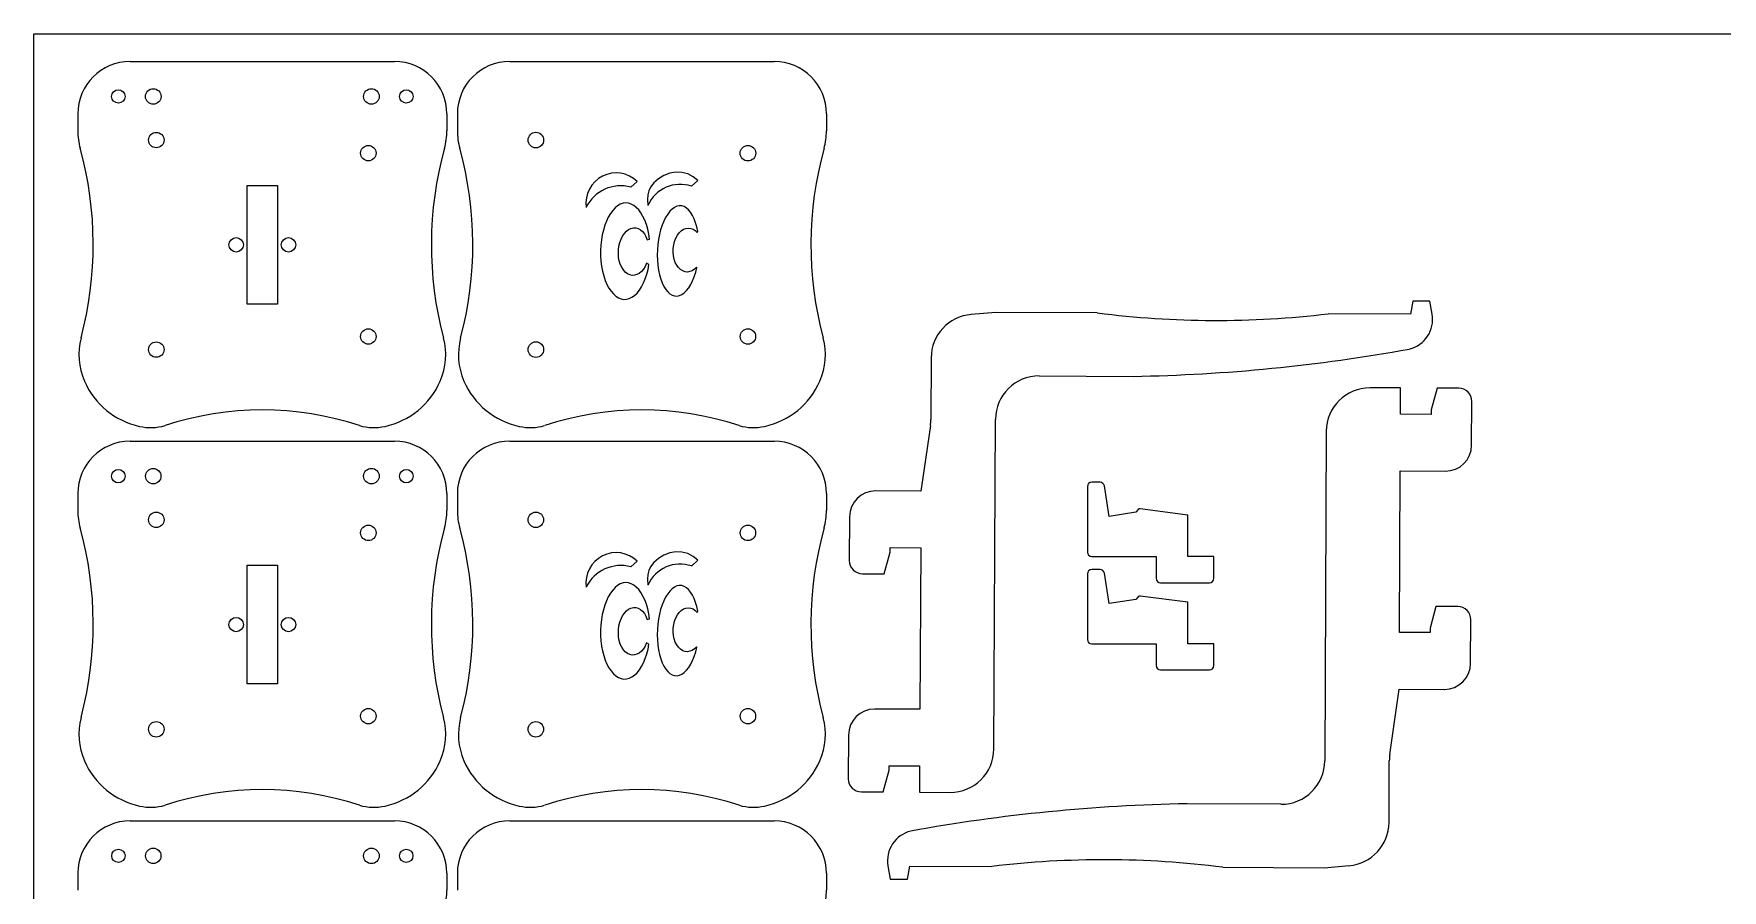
# Model space of a CAD drawing. Header units: inches. Extents: x -1545 to -733, y 114 to 571.
# Drawn here: x -1545.3 to -1158.3, y 375.1 to 571.3 of the extents above; entities that cross this region are included whole.
import ezdxf

# ---------------------------------------------------------------- set-up
doc = ezdxf.new("R2010")
doc.units = ezdxf.units.IN
doc.header["$MEASUREMENT"] = 0
doc.linetypes.add('Continuous2', pattern=[0])
doc.layers.add('68351 TABLE', color=1, linetype='Continuous')

msp = doc.modelspace()

# ---------------------------------------------------------------- linework, layer by layer
at = {"color": 2, "linetype": 'Continuous2', "lineweight": -3, "true_color": 0xffff00}
for p, q in [((-1545.34, 114.09), (-1545.34, 571.29)), ((-1545.34, 571.29), (-732.54, 571.29))]:
    msp.add_line(p, q, dxfattribs=at)
at = {"color": 1, "linetype": 'Continuous2', "lineweight": -3, "true_color": 0xff0000}
for p, q in [((-1324.82, 507.44), (-1330.49, 506.97)), ((-1301.58, 507.33), (-1324.82, 507.44)), ((-1229.82, 507.05), (-1248.63, 507.13)), ((-1229.27, 510.04), (-1229.82, 507.05)), ((-1225.33, 510.02), (-1229.27, 510.04)), ((-1224.82, 507.02), (-1225.33, 510.02)), ((-1339.66, 497.05), (-1339.73, 482.91)), ((-1314.88, 492.89), (-1293.38, 492.79)), ((-1232.06, 490.13), (-1239.06, 490.16)), ((-1232.09, 484.13), (-1232.06, 490.13)), ((-1223.72, 490.09), (-1225.08, 485.09)), ((-1218.72, 490.06), (-1223.72, 490.09)), ((-1225.09, 484.09), (-1232.09, 484.13)), ((-1225.08, 485.09), (-1225.09, 484.09)), ((-1215.78, 477.05), (-1215.73, 487.05)), ((-1339.83, 481.52), (-1342, 466.52)), ((-1325.28, 407.44), (-1324.93, 482.94)), ((-1249.1, 480.2), (-1249.45, 404.71)), ((-1300.95, 468.52), (-1302.86, 468.52)), ((-1232.32, 434.13), (-1232.15, 471.13)), ((-1232.15, 471.13), (-1221.81, 471.08)), ((-1342, 466.52), (-1352.34, 466.56)), ((-1303.86, 467.52), (-1303.86, 452.52)), ((-1298.86, 460.72), (-1299.96, 467.68)), ((-1358.37, 460.59), (-1358.42, 450.59)), ((-1292.73, 461.69), (-1298.86, 460.72)), ((-1292.21, 462.3), (-1292.73, 461.69)), ((-1280.86, 461.02), (-1291.77, 462.46)), ((-1280.86, 451.52), (-1280.86, 461.02)), ((-1349.07, 452.55), (-1349.06, 453.55)), ((-1349.06, 453.55), (-1342.06, 453.52)), ((-1342.06, 453.52), (-1342.24, 416.52)), ((-1350.43, 447.55), (-1349.07, 452.55)), ((-1302.86, 451.52), (-1288.06, 451.52)), ((-1288.06, 451.52), (-1288.06, 446.52)), ((-1274.86, 451.52), (-1280.86, 451.52)), ((-1274.86, 446.52), (-1274.86, 451.52)), ((-1355.43, 447.58), (-1350.43, 447.55)), ((-1303.86, 447.52), (-1303.86, 432.52)), ((-1300.95, 448.52), (-1302.86, 448.52)), ((-1298.86, 440.72), (-1299.96, 447.68)), ((-1287.06, 445.52), (-1275.86, 445.52)), ((-1292.73, 441.69), (-1298.86, 440.72)), ((-1292.21, 442.3), (-1292.73, 441.69)), ((-1280.86, 441.02), (-1291.77, 442.46)), ((-1280.86, 431.52), (-1280.86, 441.02)), ((-1223.95, 440.09), (-1225.31, 435.09)), ((-1218.95, 440.06), (-1223.95, 440.09)), ((-1225.32, 434.09), (-1232.32, 434.13)), ((-1225.31, 435.09), (-1225.32, 434.09)), ((-1216.01, 427.05), (-1215.96, 437.05)), ((-1302.86, 431.52), (-1288.06, 431.52)), ((-1288.06, 431.52), (-1288.06, 426.52)), ((-1274.86, 431.52), (-1280.86, 431.52)), ((-1274.86, 426.52), (-1274.86, 431.52)), ((-1287.06, 425.52), (-1275.86, 425.52)), ((-1234.55, 406.12), (-1232.38, 421.13)), ((-1232.38, 421.13), (-1222.04, 421.08)), ((-1342.24, 416.52), (-1352.57, 416.56)), ((-1358.6, 410.59), (-1358.65, 400.59)), ((-1350.66, 397.56), (-1349.3, 402.55)), ((-1349.3, 403.55), (-1342.3, 403.52)), ((-1349.3, 402.55), (-1349.3, 403.55)), ((-1342.3, 403.52), (-1342.32, 397.52)), ((-1234.72, 390.6), (-1234.65, 404.73)), ((-1355.66, 397.58), (-1350.66, 397.56)), ((-1342.32, 397.52), (-1335.32, 397.48)), ((-1259.5, 394.75), (-1281, 394.85)), ((-1349.56, 380.62), (-1349.05, 377.62)), ((-1345.11, 377.6), (-1344.56, 380.6)), ((-1344.56, 380.6), (-1325.75, 380.51)), ((-1272.8, 380.31), (-1249.57, 380.21)), ((-1249.57, 380.21), (-1243.89, 380.68)), ((-1349.05, 377.62), (-1345.11, 377.6))]:
    msp.add_line(p, q, dxfattribs=at)
for centre, radius, start, end in [((-1274.3, 722.77), 217.16, 262.7833, 276.7877), ((-1231.72, 505.84), 7, 283.6228, 9.7356), ((-1329.66, 497), 10, 94.7356, 179.7356), ((-1300.37, 887.85), 395.12, 271.0139, 280.2493), ((-1314.93, 482.89), 10, 89.7356, 179.7356), ((-1239.1, 480.16), 10, 89.7356, 179.7356), ((-1218.73, 487.06), 3, 359.7356, 89.7356), ((-1349.73, 482.95), 10, 351.7614, 359.7356), ((-1221.78, 477.08), 6, 269.7356, 359.7356), ((-1302.86, 467.52), 1, 90, 180), ((-1300.95, 467.52), 1, 9, 90), ((-1352.37, 460.56), 6, 89.7356, 179.7356), ((-1291.83, 461.97), 0.5, 82.4923, 139), ((-1355.42, 450.58), 3, 179.7356, 269.7356), ((-1302.86, 452.52), 1, 180, 270), ((-1302.86, 447.52), 1, 90, 180), ((-1300.95, 447.52), 1, 9, 90), ((-1287.06, 446.52), 1, 180, 270), ((-1275.86, 446.52), 1, 270, 0), ((-1291.83, 441.97), 0.5, 82.4923, 139), ((-1218.96, 437.06), 3, 359.7356, 89.7356), ((-1302.86, 432.52), 1, 180, 270), ((-1287.06, 426.52), 1, 180, 270), ((-1275.86, 426.52), 1, 270, 0), ((-1222.01, 427.08), 6, 269.7356, 359.7356), ((-1352.6, 410.56), 6, 89.7356, 179.7356), ((-1335.28, 407.48), 10, 269.7356, 359.7356), ((-1259.45, 404.75), 10, 269.7356, 359.7356), ((-1224.65, 404.69), 10, 171.7614, 179.7356), ((-1355.65, 400.58), 3, 179.7356, 269.7356), ((-1274.01, -0.2), 395.12, 91.0139, 100.2493), ((-1342.67, 381.8), 7, 103.6228, 189.7356), ((-1244.72, 390.64), 10, 274.7356, 359.7356), ((-1300.08, 164.87), 217.16, 82.7833, 96.7877)]:
    msp.add_arc(centre, radius, start, end, dxfattribs=at)
at = {"layer": '68351 TABLE', "color": 1, "linetype": 'Continuous2', "lineweight": -3, "true_color": 0xff0000}
for p, q in [((-1523.26, 564.93), (-1462.66, 564.93)), ((-1436.26, 564.93), (-1375.66, 564.93)), ((-1535.26, 552.93), (-1535.26, 549.05)), ((-1450.66, 552.93), (-1450.66, 549.05)), ((-1448.26, 552.93), (-1448.26, 549.05)), ((-1363.66, 552.93), (-1363.66, 549.05)), ((-1523.26, 477.93), (-1462.66, 477.93)), ((-1436.26, 477.93), (-1375.66, 477.93)), ((-1535.26, 465.93), (-1535.26, 462.05)), ((-1450.66, 465.93), (-1450.66, 462.05)), ((-1448.26, 465.93), (-1448.26, 462.05)), ((-1363.66, 465.93), (-1363.66, 462.05)), ((-1523.26, 390.93), (-1462.66, 390.93)), ((-1436.26, 390.93), (-1375.66, 390.93)), ((-1535.26, 378.93), (-1535.26, 375.05)), ((-1450.66, 378.93), (-1450.66, 375.05)), ((-1448.26, 378.93), (-1448.26, 375.05)), ((-1363.66, 378.93), (-1363.66, 375.05))]:
    msp.add_line(p, q, dxfattribs=at)
at = {"layer": '68351 TABLE', "color": 3, "linetype": 'Continuous2', "lineweight": -3, "true_color": 0x00ff00}
for p, q in [((-1402.18, 538.04), (-1403.22, 537.13)), ((-1400.94, 538.79), (-1402.18, 538.04)), ((-1399.58, 539.33), (-1400.94, 538.79)), ((-1398.16, 539.6), (-1399.58, 539.33)), ((-1396.77, 539.54), (-1398.16, 539.6)), ((-1395.44, 539.18), (-1396.77, 539.54)), ((-1394.22, 538.55), (-1395.44, 539.18)), ((-1393.14, 537.68), (-1394.22, 538.55)), ((-1408.5, 536.15), (-1407.02, 537.43)), ((-1404.58, 534.42), (-1404.65, 533.32)), ((-1404.37, 535.34), (-1404.58, 534.42)), ((-1403.99, 536.14), (-1404.37, 535.34)), ((-1403.22, 537.13), (-1403.99, 536.14)), ((-1394.57, 536.34), (-1393.14, 537.68)), ((-1412.66, 530.82), (-1413.18, 530.11)), ((-1412.1, 531.42), (-1412.66, 530.82)), ((-1411.52, 531.89), (-1412.1, 531.42)), ((-1410.91, 532.23), (-1411.52, 531.89)), ((-1410.29, 532.45), (-1410.91, 532.23)), ((-1409.66, 532.53), (-1410.29, 532.45)), ((-1409.03, 532.47), (-1409.66, 532.53)), ((-1408.42, 532.28), (-1409.03, 532.47)), ((-1407.82, 531.96), (-1408.42, 532.28)), ((-1407.24, 531.51), (-1407.82, 531.96)), ((-1406.69, 530.94), (-1407.24, 531.51)), ((-1406.18, 530.25), (-1406.69, 530.94)), ((-1405.72, 529.45), (-1406.18, 530.25)), ((-1404.65, 533.32), (-1404.58, 531.97)), ((-1399.56, 530.61), (-1400.05, 529.97)), ((-1399.03, 531.12), (-1399.56, 530.61)), ((-1398.49, 531.51), (-1399.03, 531.12)), ((-1397.94, 531.76), (-1398.49, 531.51)), ((-1397.38, 531.87), (-1397.94, 531.76)), ((-1396.83, 531.84), (-1397.38, 531.87)), ((-1396.28, 531.68), (-1396.83, 531.84)), ((-1395.76, 531.37), (-1396.28, 531.68)), ((-1395.26, 530.94), (-1395.76, 531.37)), ((-1394.79, 530.38), (-1395.26, 530.94)), ((-1394.36, 529.69), (-1394.79, 530.38)), ((-1414.79, 526.33), (-1415.05, 525.21)), ((-1414.47, 527.4), (-1414.79, 526.33)), ((-1414.09, 528.39), (-1414.47, 527.4)), ((-1413.66, 529.3), (-1414.09, 528.39)), ((-1413.18, 530.11), (-1413.66, 529.3)), ((-1409.51, 526.06), (-1409, 526.45)), ((-1409, 526.45), (-1408.46, 526.71)), ((-1408.46, 526.71), (-1407.91, 526.83)), ((-1407.91, 526.83), (-1407.35, 526.82)), ((-1407.35, 526.82), (-1406.81, 526.67)), ((-1406.81, 526.67), (-1406.29, 526.38)), ((-1406.29, 526.38), (-1405.81, 525.97)), ((-1405.3, 528.56), (-1405.72, 529.45)), ((-1404.94, 527.58), (-1405.3, 528.56)), ((-1404.63, 526.53), (-1404.94, 527.58)), ((-1404.39, 525.41), (-1404.63, 526.53)), ((-1401.66, 526.39), (-1401.93, 525.3)), ((-1401.33, 527.42), (-1401.66, 526.39)), ((-1400.94, 528.36), (-1401.33, 527.42)), ((-1400.52, 529.22), (-1400.94, 528.36)), ((-1400.05, 529.97), (-1400.52, 529.22)), ((-1396.93, 526.15), (-1396.41, 526.49)), ((-1396.41, 526.49), (-1395.87, 526.71)), ((-1395.87, 526.71), (-1395.31, 526.78)), ((-1395.31, 526.78), (-1394.76, 526.71)), ((-1394.76, 526.71), (-1394.23, 526.51)), ((-1393.98, 528.9), (-1394.36, 529.69)), ((-1394.23, 526.51), (-1393.73, 526.18)), ((-1393.64, 528.01), (-1393.98, 528.9)), ((-1393.36, 527.03), (-1393.64, 528.01)), ((-1393.13, 525.98), (-1393.36, 527.03)), ((-1415.38, 522.84), (-1415.44, 521.62)), ((-1415.25, 524.04), (-1415.38, 522.84)), ((-1415.05, 525.21), (-1415.25, 524.04)), ((-1411.33, 521.79), (-1411.22, 522.65)), ((-1411.22, 522.65), (-1411.02, 523.47)), ((-1411.02, 523.47), (-1410.75, 524.25)), ((-1410.75, 524.25), (-1410.39, 524.95)), ((-1410.39, 524.95), (-1409.98, 525.56)), ((-1409.98, 525.56), (-1409.51, 526.06)), ((-1405.81, 525.97), (-1405.38, 525.45)), ((-1405.38, 525.45), (-1405.02, 524.82)), ((-1405.02, 524.82), (-1404.72, 524.1)), ((-1404.72, 524.1), (-1404.22, 524.25)), ((-1404.22, 524.25), (-1404.39, 525.41)), ((-1402.31, 522.98), (-1402.41, 521.78)), ((-1402.15, 524.16), (-1402.31, 522.98)), ((-1401.93, 525.3), (-1402.15, 524.16)), ((-1398.77, 522.1), (-1398.66, 522.92)), ((-1398.66, 522.92), (-1398.47, 523.72)), ((-1398.47, 523.72), (-1398.18, 524.45)), ((-1398.18, 524.45), (-1397.83, 525.12)), ((-1397.83, 525.12), (-1397.41, 525.69)), ((-1397.41, 525.69), (-1396.93, 526.15)), ((-1393.73, 526.18), (-1393.28, 525.72)), ((-1393.28, 525.72), (-1393.13, 525.98)), ((-1415.44, 521.62), (-1415.43, 520.4)), ((-1415.43, 520.4), (-1415.35, 519.19)), ((-1415.35, 519.19), (-1415.2, 518.01)), ((-1411.36, 520.92), (-1411.33, 521.79)), ((-1411.29, 520.06), (-1411.36, 520.92)), ((-1411.14, 519.24), (-1411.29, 520.06)), ((-1410.91, 518.47), (-1411.14, 519.24)), ((-1404.88, 518.7), (-1405.21, 517.98)), ((-1404.34, 518.44), (-1404.88, 518.7)), ((-1402.41, 521.78), (-1402.44, 520.58)), ((-1402.44, 520.58), (-1402.4, 519.4)), ((-1402.4, 519.4), (-1402.3, 518.24)), ((-1398.79, 521.26), (-1398.77, 522.1)), ((-1398.72, 520.44), (-1398.79, 521.26)), ((-1398.55, 519.65), (-1398.72, 520.44)), ((-1398.3, 518.92), (-1398.55, 519.65)), ((-1397.97, 518.27), (-1398.3, 518.92)), ((-1415.2, 518.01), (-1414.98, 516.88)), ((-1414.98, 516.88), (-1414.71, 515.8)), ((-1414.71, 515.8), (-1414.37, 514.79)), ((-1414.37, 514.79), (-1413.97, 513.86)), ((-1410.59, 517.78), (-1410.91, 518.47)), ((-1410.21, 517.17), (-1410.59, 517.78)), ((-1409.77, 516.67), (-1410.21, 517.17)), ((-1409.28, 516.29), (-1409.77, 516.67)), ((-1408.76, 516.04), (-1409.28, 516.29)), ((-1408.21, 515.93), (-1408.76, 516.04)), ((-1407.65, 515.95), (-1408.21, 515.93)), ((-1407.1, 516.11), (-1407.65, 515.95)), ((-1406.57, 516.4), (-1407.1, 516.11)), ((-1406.06, 516.81), (-1406.57, 516.4)), ((-1405.61, 517.35), (-1406.06, 516.81)), ((-1405.21, 517.98), (-1405.61, 517.35)), ((-1405.59, 514.19), (-1405.19, 515.15)), ((-1405.19, 515.15), (-1404.84, 516.18)), ((-1404.84, 516.18), (-1404.56, 517.29)), ((-1404.56, 517.29), (-1404.34, 518.44)), ((-1402.3, 518.24), (-1402.14, 517.12)), ((-1402.14, 517.12), (-1401.92, 516.07)), ((-1401.92, 516.07), (-1401.64, 515.09)), ((-1401.64, 515.09), (-1401.31, 514.19)), ((-1397.57, 517.71), (-1397.97, 518.27)), ((-1397.12, 517.27), (-1397.57, 517.71)), ((-1396.61, 516.94), (-1397.12, 517.27)), ((-1396.08, 516.75), (-1396.61, 516.94)), ((-1395.53, 516.7), (-1396.08, 516.75)), ((-1394.97, 516.79), (-1395.53, 516.7)), ((-1394.43, 517.01), (-1394.97, 516.79)), ((-1393.91, 517.36), (-1394.43, 517.01)), ((-1394.34, 514.68), (-1393.96, 515.62)), ((-1393.96, 515.62), (-1393.62, 516.65)), ((-1393.44, 517.84), (-1393.91, 517.36)), ((-1393.62, 516.65), (-1393.34, 517.74)), ((-1393.34, 517.74), (-1393.44, 517.84)), ((-1413.97, 513.86), (-1413.53, 513.02)), ((-1413.53, 513.02), (-1413.03, 512.29)), ((-1413.03, 512.29), (-1412.5, 511.67)), ((-1412.5, 511.67), (-1411.94, 511.17)), ((-1411.94, 511.17), (-1411.34, 510.8)), ((-1408.86, 510.63), (-1408.24, 510.92)), ((-1408.24, 510.92), (-1407.65, 511.34)), ((-1407.65, 511.34), (-1407.08, 511.88)), ((-1407.08, 511.88), (-1406.54, 512.54)), ((-1406.54, 512.54), (-1406.04, 513.32)), ((-1406.04, 513.32), (-1405.59, 514.19)), ((-1401.31, 514.19), (-1400.92, 513.4)), ((-1400.92, 513.4), (-1400.49, 512.71)), ((-1400.49, 512.71), (-1400.03, 512.15)), ((-1400.03, 512.15), (-1399.53, 511.71)), ((-1399.53, 511.71), (-1399, 511.4)), ((-1399, 511.4), (-1398.46, 511.23)), ((-1398.46, 511.23), (-1397.91, 511.2)), ((-1397.91, 511.2), (-1397.35, 511.31)), ((-1397.35, 511.31), (-1396.79, 511.56)), ((-1396.79, 511.56), (-1396.25, 511.94)), ((-1396.25, 511.94), (-1395.73, 512.45)), ((-1395.73, 512.45), (-1395.23, 513.08)), ((-1395.23, 513.08), (-1394.76, 513.83)), ((-1394.76, 513.83), (-1394.34, 514.68)), ((-1411.34, 510.8), (-1410.73, 510.55)), ((-1410.73, 510.55), (-1410.11, 510.44)), ((-1410.11, 510.44), (-1409.48, 510.47)), ((-1409.48, 510.47), (-1408.86, 510.63)), ((-1408.5, 449.15), (-1407.02, 450.43)), ((-1403.99, 449.14), (-1404.37, 448.34)), ((-1403.22, 450.13), (-1403.99, 449.14)), ((-1402.18, 451.04), (-1403.22, 450.13)), ((-1400.94, 451.79), (-1402.18, 451.04)), ((-1399.58, 452.33), (-1400.94, 451.79)), ((-1398.16, 452.6), (-1399.58, 452.33)), ((-1396.77, 452.54), (-1398.16, 452.6)), ((-1395.44, 452.18), (-1396.77, 452.54)), ((-1394.22, 451.55), (-1395.44, 452.18)), ((-1394.57, 449.34), (-1393.14, 450.68)), ((-1393.14, 450.68), (-1394.22, 451.55)), ((-1410.91, 445.23), (-1411.52, 444.89)), ((-1410.29, 445.45), (-1410.91, 445.23)), ((-1409.66, 445.53), (-1410.29, 445.45)), ((-1409.03, 445.47), (-1409.66, 445.53)), ((-1408.42, 445.28), (-1409.03, 445.47)), ((-1407.82, 444.96), (-1408.42, 445.28)), ((-1404.58, 447.42), (-1404.65, 446.32)), ((-1404.65, 446.32), (-1404.58, 444.97)), ((-1404.37, 448.34), (-1404.58, 447.42)), ((-1414.09, 441.39), (-1414.47, 440.4)), ((-1413.66, 442.3), (-1414.09, 441.39)), ((-1413.18, 443.11), (-1413.66, 442.3)), ((-1412.66, 443.82), (-1413.18, 443.11)), ((-1412.1, 444.42), (-1412.66, 443.82)), ((-1411.52, 444.89), (-1412.1, 444.42)), ((-1407.24, 444.51), (-1407.82, 444.96)), ((-1406.69, 443.94), (-1407.24, 444.51)), ((-1406.18, 443.25), (-1406.69, 443.94)), ((-1405.72, 442.45), (-1406.18, 443.25)), ((-1405.3, 441.56), (-1405.72, 442.45)), ((-1404.94, 440.58), (-1405.3, 441.56)), ((-1400.94, 441.36), (-1401.33, 440.42)), ((-1400.52, 442.22), (-1400.94, 441.36)), ((-1400.05, 442.97), (-1400.52, 442.22)), ((-1399.56, 443.61), (-1400.05, 442.97)), ((-1399.03, 444.12), (-1399.56, 443.61)), ((-1398.49, 444.51), (-1399.03, 444.12)), ((-1397.94, 444.76), (-1398.49, 444.51)), ((-1397.38, 444.87), (-1397.94, 444.76)), ((-1396.83, 444.84), (-1397.38, 444.87)), ((-1396.28, 444.68), (-1396.83, 444.84)), ((-1395.76, 444.37), (-1396.28, 444.68)), ((-1395.26, 443.94), (-1395.76, 444.37)), ((-1394.79, 443.38), (-1395.26, 443.94)), ((-1394.36, 442.69), (-1394.79, 443.38)), ((-1393.98, 441.9), (-1394.36, 442.69)), ((-1393.64, 441.01), (-1393.98, 441.9)), ((-1415.05, 438.21), (-1415.25, 437.04)), ((-1414.79, 439.33), (-1415.05, 438.21)), ((-1414.47, 440.4), (-1414.79, 439.33)), ((-1410.75, 437.25), (-1410.39, 437.95)), ((-1410.39, 437.95), (-1409.98, 438.56)), ((-1409.98, 438.56), (-1409.51, 439.06)), ((-1409.51, 439.06), (-1409, 439.45)), ((-1409, 439.45), (-1408.46, 439.71)), ((-1408.46, 439.71), (-1407.91, 439.83)), ((-1407.91, 439.83), (-1407.35, 439.82)), ((-1407.35, 439.82), (-1406.81, 439.67)), ((-1406.81, 439.67), (-1406.29, 439.38)), ((-1406.29, 439.38), (-1405.81, 438.97)), ((-1405.81, 438.97), (-1405.38, 438.45)), ((-1405.38, 438.45), (-1405.02, 437.82)), ((-1405.02, 437.82), (-1404.72, 437.1)), ((-1404.63, 439.53), (-1404.94, 440.58)), ((-1404.39, 438.41), (-1404.63, 439.53)), ((-1404.22, 437.25), (-1404.39, 438.41)), ((-1401.93, 438.3), (-1402.15, 437.16)), ((-1401.66, 439.39), (-1401.93, 438.3)), ((-1401.33, 440.42), (-1401.66, 439.39)), ((-1398.47, 436.72), (-1398.18, 437.45)), ((-1398.18, 437.45), (-1397.83, 438.12)), ((-1397.83, 438.12), (-1397.41, 438.69)), ((-1397.41, 438.69), (-1396.93, 439.15)), ((-1396.93, 439.15), (-1396.41, 439.49)), ((-1396.41, 439.49), (-1395.87, 439.71)), ((-1395.87, 439.71), (-1395.31, 439.78)), ((-1395.31, 439.78), (-1394.76, 439.71)), ((-1394.76, 439.71), (-1394.23, 439.51)), ((-1394.23, 439.51), (-1393.73, 439.18)), ((-1393.73, 439.18), (-1393.28, 438.72)), ((-1393.36, 440.03), (-1393.64, 441.01)), ((-1393.13, 438.98), (-1393.36, 440.03)), ((-1393.28, 438.72), (-1393.13, 438.98)), ((-1415.38, 435.84), (-1415.44, 434.62)), ((-1415.44, 434.62), (-1415.43, 433.4)), ((-1415.25, 437.04), (-1415.38, 435.84)), ((-1411.36, 433.92), (-1411.33, 434.79)), ((-1411.29, 433.06), (-1411.36, 433.92)), ((-1411.33, 434.79), (-1411.22, 435.65)), ((-1411.22, 435.65), (-1411.02, 436.47)), ((-1411.02, 436.47), (-1410.75, 437.25)), ((-1404.72, 437.1), (-1404.22, 437.25)), ((-1402.41, 434.78), (-1402.44, 433.58)), ((-1402.44, 433.58), (-1402.4, 432.4)), ((-1402.31, 435.98), (-1402.41, 434.78)), ((-1402.15, 437.16), (-1402.31, 435.98)), ((-1398.79, 434.26), (-1398.77, 435.1)), ((-1398.72, 433.44), (-1398.79, 434.26)), ((-1398.77, 435.1), (-1398.66, 435.92)), ((-1398.66, 435.92), (-1398.47, 436.72)), ((-1415.43, 433.4), (-1415.35, 432.19)), ((-1415.35, 432.19), (-1415.2, 431.01)), ((-1415.2, 431.01), (-1414.98, 429.88)), ((-1414.98, 429.88), (-1414.71, 428.8)), ((-1411.14, 432.24), (-1411.29, 433.06)), ((-1410.91, 431.47), (-1411.14, 432.24)), ((-1410.59, 430.78), (-1410.91, 431.47)), ((-1410.21, 430.17), (-1410.59, 430.78)), ((-1409.77, 429.67), (-1410.21, 430.17)), ((-1409.28, 429.29), (-1409.77, 429.67)), ((-1406.06, 429.81), (-1406.57, 429.4)), ((-1405.61, 430.35), (-1406.06, 429.81)), ((-1405.21, 430.98), (-1405.61, 430.35)), ((-1404.88, 431.7), (-1405.21, 430.98)), ((-1404.34, 431.44), (-1404.88, 431.7)), ((-1404.84, 429.18), (-1404.56, 430.29)), ((-1404.56, 430.29), (-1404.34, 431.44)), ((-1402.4, 432.4), (-1402.3, 431.24)), ((-1402.3, 431.24), (-1402.14, 430.12)), ((-1402.14, 430.12), (-1401.92, 429.07)), ((-1398.55, 432.65), (-1398.72, 433.44)), ((-1398.3, 431.92), (-1398.55, 432.65)), ((-1397.97, 431.27), (-1398.3, 431.92)), ((-1397.57, 430.71), (-1397.97, 431.27)), ((-1397.12, 430.27), (-1397.57, 430.71)), ((-1396.61, 429.94), (-1397.12, 430.27)), ((-1396.08, 429.75), (-1396.61, 429.94)), ((-1395.53, 429.7), (-1396.08, 429.75)), ((-1394.97, 429.79), (-1395.53, 429.7)), ((-1394.43, 430.01), (-1394.97, 429.79)), ((-1393.91, 430.36), (-1394.43, 430.01)), ((-1393.96, 428.62), (-1393.62, 429.65)), ((-1393.44, 430.84), (-1393.91, 430.36)), ((-1393.62, 429.65), (-1393.34, 430.74)), ((-1393.34, 430.74), (-1393.44, 430.84)), ((-1414.71, 428.8), (-1414.37, 427.79)), ((-1414.37, 427.79), (-1413.97, 426.86)), ((-1413.97, 426.86), (-1413.53, 426.02)), ((-1413.53, 426.02), (-1413.03, 425.29)), ((-1408.76, 429.04), (-1409.28, 429.29)), ((-1408.21, 428.93), (-1408.76, 429.04)), ((-1407.65, 428.95), (-1408.21, 428.93)), ((-1407.1, 429.11), (-1407.65, 428.95)), ((-1406.57, 429.4), (-1407.1, 429.11)), ((-1406.54, 425.54), (-1406.04, 426.32)), ((-1406.04, 426.32), (-1405.59, 427.19)), ((-1405.59, 427.19), (-1405.19, 428.15)), ((-1405.19, 428.15), (-1404.84, 429.18)), ((-1401.92, 429.07), (-1401.64, 428.09)), ((-1401.64, 428.09), (-1401.31, 427.19)), ((-1401.31, 427.19), (-1400.92, 426.4)), ((-1400.92, 426.4), (-1400.49, 425.71)), ((-1400.49, 425.71), (-1400.03, 425.15)), ((-1395.73, 425.45), (-1395.23, 426.08)), ((-1395.23, 426.08), (-1394.76, 426.83)), ((-1394.76, 426.83), (-1394.34, 427.68)), ((-1394.34, 427.68), (-1393.96, 428.62)), ((-1413.03, 425.29), (-1412.5, 424.67)), ((-1412.5, 424.67), (-1411.94, 424.17)), ((-1411.94, 424.17), (-1411.34, 423.8)), ((-1411.34, 423.8), (-1410.73, 423.55)), ((-1410.73, 423.55), (-1410.11, 423.44)), ((-1410.11, 423.44), (-1409.48, 423.47)), ((-1409.48, 423.47), (-1408.86, 423.63)), ((-1408.86, 423.63), (-1408.24, 423.92)), ((-1408.24, 423.92), (-1407.65, 424.34)), ((-1407.65, 424.34), (-1407.08, 424.88)), ((-1407.08, 424.88), (-1406.54, 425.54)), ((-1400.03, 425.15), (-1399.53, 424.71)), ((-1399.53, 424.71), (-1399, 424.4)), ((-1399, 424.4), (-1398.46, 424.23)), ((-1398.46, 424.23), (-1397.91, 424.2)), ((-1397.91, 424.2), (-1397.35, 424.31)), ((-1397.35, 424.31), (-1396.79, 424.56)), ((-1396.79, 424.56), (-1396.25, 424.94)), ((-1396.25, 424.94), (-1395.73, 425.45))]:
    msp.add_line(p, q, dxfattribs=at)
at = {"layer": '68351 TABLE', "color": 5, "linetype": 'Continuous2', "lineweight": -3, "true_color": 0x0000ff}
for p, q in [((-1496.41, 536.53), (-1489.51, 536.53)), ((-1496.41, 509.33), (-1496.41, 536.53)), ((-1489.51, 536.53), (-1489.51, 509.33)), ((-1489.51, 509.33), (-1496.41, 509.33)), ((-1496.41, 449.53), (-1489.51, 449.53)), ((-1496.41, 422.33), (-1496.41, 449.53)), ((-1489.51, 449.53), (-1489.51, 422.33)), ((-1489.51, 422.33), (-1496.41, 422.33))]:
    msp.add_line(p, q, dxfattribs=at)
for centre, radius in [((-1525.96, 556.93), 1.54), ((-1517.96, 556.93), 1.78), ((-1467.96, 556.93), 1.78), ((-1459.96, 556.93), 1.54), ((-1517.26, 546.93), 1.77), ((-1468.66, 543.93), 1.77), ((-1430.26, 546.93), 1.78), ((-1381.66, 543.93), 1.78), ((-1498.96, 522.93), 1.65), ((-1486.96, 522.93), 1.65), ((-1468.66, 501.93), 1.77), ((-1381.66, 501.93), 1.77), ((-1517.26, 498.93), 1.77), ((-1430.26, 498.93), 1.78), ((-1525.96, 469.93), 1.54), ((-1517.96, 469.93), 1.77), ((-1467.96, 469.93), 1.78), ((-1459.96, 469.93), 1.54), ((-1517.26, 459.93), 1.77), ((-1430.26, 459.93), 1.77), ((-1468.66, 456.93), 1.77), ((-1381.66, 456.93), 1.77), ((-1498.96, 435.93), 1.65), ((-1486.96, 435.93), 1.65), ((-1468.66, 414.93), 1.77), ((-1381.66, 414.93), 1.77), ((-1517.26, 411.93), 1.77), ((-1430.26, 411.93), 1.77), ((-1525.96, 382.93), 1.53), ((-1517.96, 382.93), 1.77), ((-1467.96, 382.93), 1.78), ((-1459.96, 382.93), 1.53)]:
    msp.add_circle(centre, radius, dxfattribs=at)
at = {"layer": '68351 TABLE', "color": 1, "linetype": 'Continuous2', "lineweight": -3, "true_color": 0xff0000}
for centre, radius, start, end in [((-1523.26, 552.93), 12, 90, 180), ((-1462.66, 552.93), 12, 360, 90), ((-1436.26, 552.93), 12, 90, 180), ((-1375.66, 552.93), 12, 360, 90), ((-1520.26, 549.05), 15, 180, 195.4882), ((-1465.66, 549.05), 15, 344.5118, 360), ((-1433.26, 549.05), 15, 180, 195.4882), ((-1378.66, 549.05), 15, 344.5118, 360), ((-1614.55, 522.93), 82.84, 345.0728, 15.4882), ((-1371.38, 522.93), 82.84, 164.5118, 194.9272), ((-1527.55, 522.93), 82.84, 345.0728, 15.4882), ((-1284.38, 522.93), 82.84, 164.5118, 194.9272), ((-1520.01, 497.73), 15, 165.0728, 203.6185), ((-1465.91, 497.73), 15, 336.3815, 14.9272), ((-1433.01, 497.73), 15, 165.0728, 203.6185), ((-1378.91, 497.73), 15, 336.3815, 14.9272), ((-1517.26, 498.93), 18, 203.6185, 257.7337), ((-1468.66, 498.93), 18, 282.2663, 336.3815), ((-1430.26, 498.93), 18, 203.6185, 257.7337), ((-1381.66, 498.93), 18, 282.2663, 336.3815), ((-1492.96, 414.17), 70.94, 71.6929, 108.3071), ((-1405.96, 414.17), 70.94, 71.6929, 108.3071), ((-1518.54, 493.06), 12, 257.7337, 285.9162), ((-1467.39, 493.06), 12, 254.0838, 282.2663), ((-1431.54, 493.06), 12, 257.7337, 285.9162), ((-1380.39, 493.06), 12, 254.0838, 282.2663), ((-1523.26, 465.93), 12, 90, 180), ((-1462.66, 465.93), 12, 360, 90), ((-1436.26, 465.93), 12, 90, 180), ((-1375.66, 465.93), 12, 360, 90), ((-1520.26, 462.05), 15, 180, 195.4882), ((-1465.66, 462.05), 15, 344.5118, 0), ((-1433.26, 462.05), 15, 180, 195.4882), ((-1378.66, 462.05), 15, 344.5118, 360), ((-1614.55, 435.93), 82.84, 345.0728, 15.4882), ((-1371.38, 435.93), 82.84, 164.5118, 194.9272), ((-1527.55, 435.93), 82.84, 345.0728, 15.4882), ((-1284.38, 435.93), 82.84, 164.5118, 194.9272), ((-1520.01, 410.73), 15, 165.0728, 203.6185), ((-1465.91, 410.73), 15, 336.3815, 14.9272), ((-1433.01, 410.73), 15, 165.0728, 203.6185), ((-1378.91, 410.73), 15, 336.3815, 14.9272), ((-1517.26, 411.93), 18, 203.6185, 257.7337), ((-1468.66, 411.93), 18, 282.2663, 336.3815), ((-1430.26, 411.93), 18, 203.6185, 257.7337), ((-1381.66, 411.93), 18, 282.2663, 336.3815), ((-1492.96, 327.17), 70.94, 71.6929, 108.3071), ((-1405.96, 327.17), 70.94, 71.6929, 108.3071), ((-1523.26, 378.93), 12, 90, 180), ((-1518.54, 406.06), 12, 257.7337, 285.9162), ((-1467.39, 406.06), 12, 254.0838, 282.2663), ((-1462.66, 378.93), 12, 360, 90), ((-1436.26, 378.93), 12, 90, 180), ((-1431.54, 406.06), 12, 257.7337, 285.9162), ((-1380.39, 406.06), 12, 254.0838, 282.2663), ((-1375.66, 378.93), 12, 360, 90), ((-1465.66, 375.05), 15, 344.5118, 360), ((-1378.66, 375.05), 15, 344.5118, 360)]:
    msp.add_arc(centre, radius, start, end, dxfattribs=at)
at = {"layer": '68351 TABLE', "color": 3, "linetype": 'Continuous2', "lineweight": -3, "true_color": 0x00ff00}
for centre, radius, start, end in [((-1411.87, 532.49), 6.92, 45.531, 188.0642), ((-1410.82, 527.66), 8.8, 74.7552, 153.9294), ((-1397.21, 528.75), 8.04, 70.8424, 156.3898), ((-1411.87, 445.49), 6.92, 45.531, 188.0642), ((-1410.82, 440.66), 8.8, 74.7552, 153.9294), ((-1397.21, 441.75), 8.04, 70.8424, 156.3898)]:
    msp.add_arc(centre, radius, start, end, dxfattribs=at)

doc.saveas('drawing.dxf')
